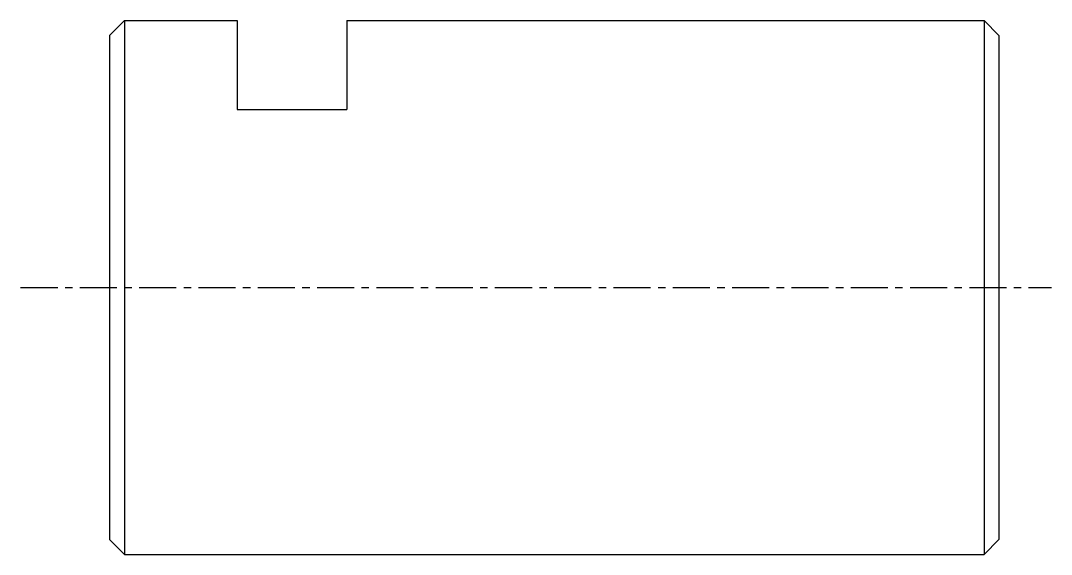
# Model space of a CAD drawing. Extents: x -66 to 64, y 143 to 326.
# Drawn here: x -52.05 to -17.28, y 306.99 to 324.99 of the extents above; entities outside this region: 6.
import ezdxf

# ---------------------------------------------------------------- set-up
doc = ezdxf.new("R2010")
doc.units = 0
doc.linetypes.add('CENTER', pattern=[2, 1.25, -0.25, 0.25, -0.25])
doc.linetypes.add('DASHED', pattern=[0.75, 0.5, -0.25])
doc.layers.get('0').update_dxf_attribs({"linetype": 'CONTINUOUS'})
doc.layers.add('CENTER', color=1, linetype='CENTER')

msp = doc.modelspace()

# ---------------------------------------------------------------- linework, layer by layer
at = {"color": 7, "linetype": 'CONTINUOUS'}
for p, q in [((-49.05, 324.489), (-48.55, 324.989)), ((-48.55, 324.989), (-48.55, 306.989)), ((-48.55, 324.989), (-44.75, 324.989)), ((-44.75, 324.989), (-44.75, 321.989)), ((-41.05, 324.989), (-19.55, 324.989)), ((-41.05, 324.989), (-41.05, 321.989)), ((-19.55, 324.989), (-19.55, 306.989)), ((-19.05, 324.489), (-19.55, 324.989)), ((-49.05, 324.489), (-49.05, 307.489)), ((-19.05, 324.489), (-19.05, 307.489)), ((-44.75, 321.989), (-41.05, 321.989)), ((-49.05, 307.489), (-48.55, 306.989)), ((-19.55, 306.989), (-19.05, 307.489)), ((-48.55, 306.989), (-19.55, 306.989)), ((-41.3, 306.989), (-41.3, 306.99)), ((-34.05, 306.989), (-34.05, 306.989))]:
    msp.add_line(p, q, dxfattribs=at)
at = {"color": 3, "linetype": 'DASHED'}
msp.add_line((47.738, 321.989), (61.154, 321.989), dxfattribs=at)
at = {"color": 7, "linetype": 'CONTINUOUS'}
msp.add_circle((54.446, 315.989), 9, dxfattribs=at)
at = {"layer": 'CENTER', "color": 1, "linetype": 'CENTER'}
for p, q in [((54.446, 325.989), (54.446, 305.989)), ((-52.05, 315.989), (-17.283, 315.989)), ((44.446, 315.989), (64.446, 315.989))]:
    msp.add_line(p, q, dxfattribs=at)

# ---------------------------------------------------------------- texts
at = {"color": 7, "linetype": 'CONTINUOUS'}
for s, p in [('CLKG 18-30', (-66.812, 173.269)), ('CLKG18', (-66.812, 143.269))]:
    msp.add_text(s, height=8, dxfattribs=at).set_placement(p)

doc.saveas('drawing.dxf')
